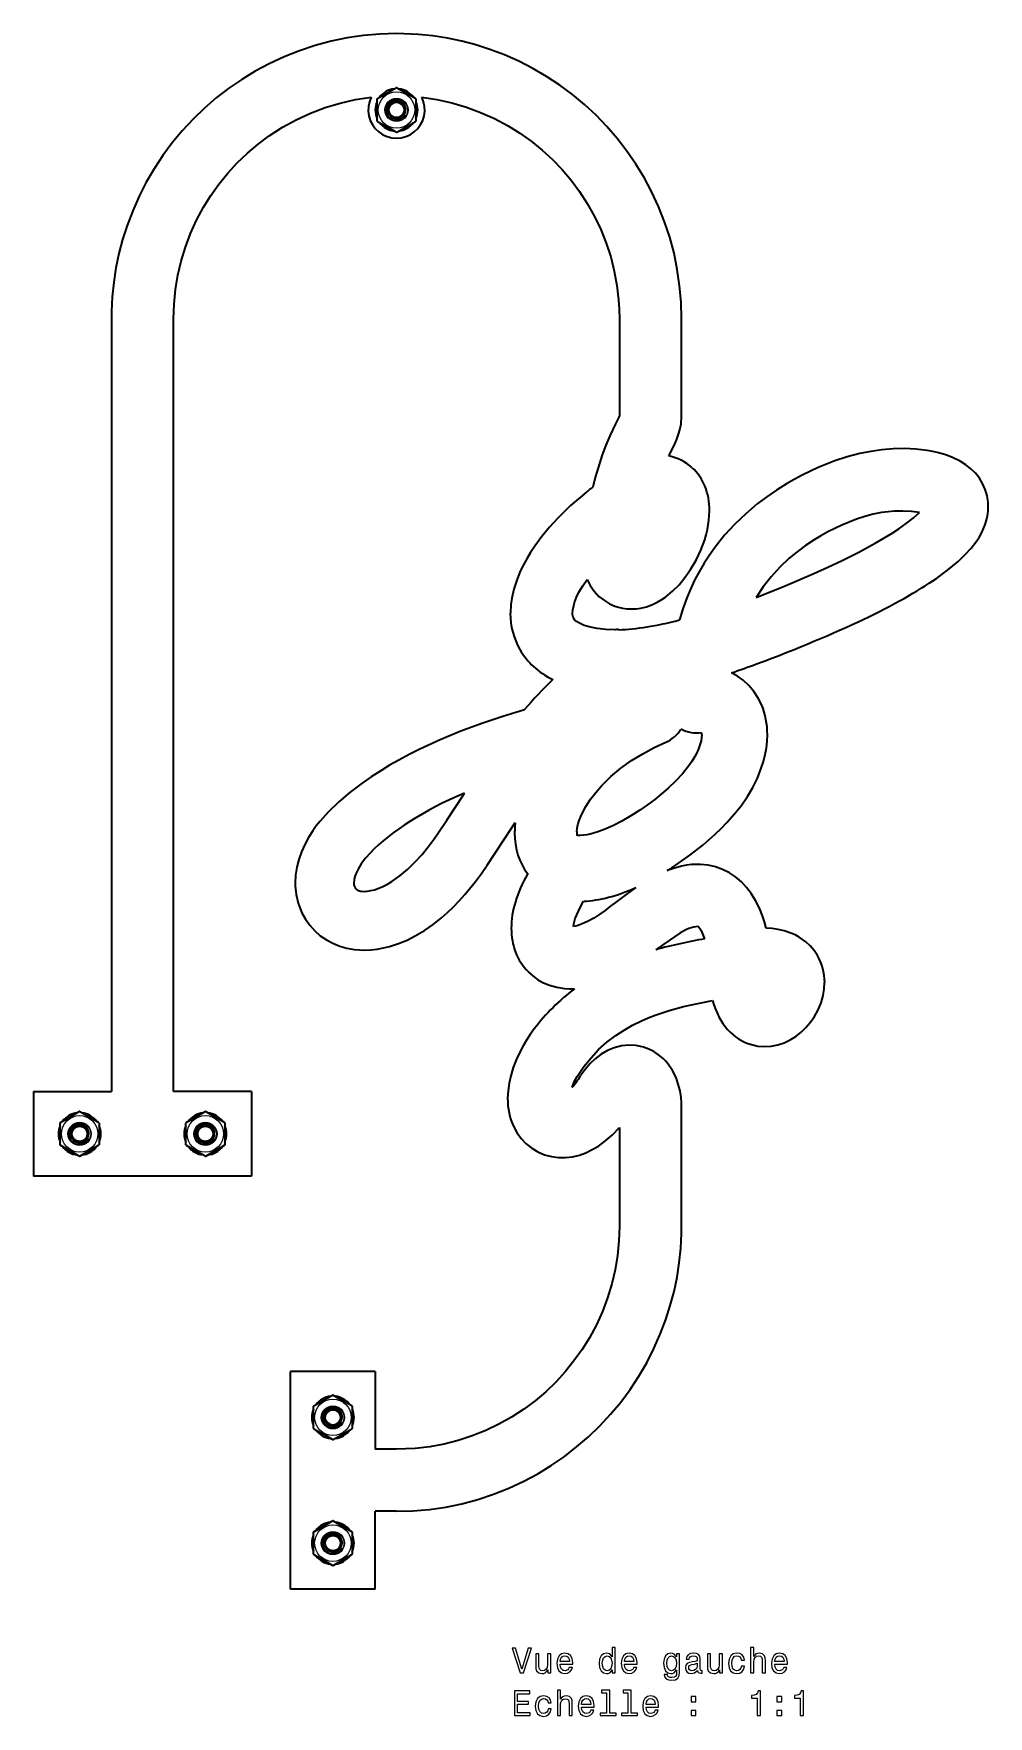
# Model space of a CAD drawing. Extents: x 155 to 1176, y 87 to 946.
# Drawn here: x 675.7 to 810.7, y 291.3 to 529.3 of the extents above; entities that cross this region are included whole.
import ezdxf

# ---------------------------------------------------------------- set-up
doc = ezdxf.new("R2010")
doc.units = 0

msp = doc.modelspace()

# ---------------------------------------------------------------- linework, layer by layer
at = {"color": 7, "lineweight": 35, "ltscale": 0.076499}
for p, q in [((724.3, 520.14), (726.95, 521.67)), ((727.05, 515.38), (729.7, 516.91)), ((682.22, 370.56), (684.87, 372.09)), ((715.3, 335.22), (717.95, 336.75)), ((715.25, 332.07), (715.25, 335.13)), ((720.75, 335.13), (720.75, 332.07)), ((715.3, 317.43), (717.95, 318.96)), ((715.25, 314.28), (715.25, 317.34)), ((720.75, 317.34), (720.75, 314.28))]:
    msp.add_line(p, q, dxfattribs=at)
at = {"color": 7, "lineweight": 35, "ltscale": 0.039872}
for p, q in [((727.05, 521.67), (728.43, 520.88)), ((726.95, 515.38), (725.57, 516.18)), ((682.12, 370.56), (680.74, 371.35)), ((718.05, 318.96), (719.43, 318.16))]:
    msp.add_line(p, q, dxfattribs=at)
at = {"color": 7, "lineweight": 35, "ltscale": 0.076498}
for p, q in [((724.25, 517), (724.25, 520.06)), ((729.75, 520.06), (729.75, 517)), ((697.27, 375.32), (699.92, 376.85)), ((679.42, 372.17), (679.42, 375.23)), ((684.92, 375.23), (684.92, 372.17)), ((697.22, 372.17), (697.22, 375.23)), ((702.72, 375.23), (702.72, 372.17)), ((700.02, 370.56), (702.67, 372.09))]:
    msp.add_line(p, q, dxfattribs=at)
at = {"color": 7, "lineweight": 35, "ltscale": 0.000250244}
for p, q in [((727, 519.75), (726.99, 519.75)), ((727, 519.75), (726.99, 519.75)), ((727, 519.75), (726.99, 519.75)), ((726.99, 517.31), (727, 517.31)), ((682.17, 372.48), (682.18, 372.48)), ((699.96, 372.48), (699.97, 372.48)), ((718, 334.82), (717.99, 334.82)), ((718, 334.82), (717.99, 334.82)), ((718, 334.82), (717.99, 334.82)), ((717.99, 332.38), (718, 332.38)), ((718, 317.03), (717.99, 317.03)), ((718, 317.03), (717.99, 317.03)), ((718, 317.03), (717.99, 317.03)), ((717.99, 314.59), (718, 314.59))]:
    msp.add_line(p, q, dxfattribs=at)
at = {"color": 7, "lineweight": 13, "ltscale": 0.000735874}
msp.add_line((727, 519.92), (727, 519.95), dxfattribs=at)
at = {"color": 7, "lineweight": 13, "ltscale": 0.00026093}
for p, q in [((727, 519.8), (727.01, 519.8)), ((718, 334.87), (718.01, 334.87)), ((718, 317.08), (718.01, 317.08))]:
    msp.add_line(p, q, dxfattribs=at)
at = {"color": 7, "lineweight": 35, "ltscale": 0.036627}
for p, q in [((729.7, 520.14), (728.43, 520.88)), ((724.3, 516.91), (725.57, 516.18)), ((684.87, 375.32), (683.61, 376.05)), ((679.47, 372.09), (680.74, 371.35)), ((697.27, 372.09), (698.54, 371.35)), ((720.7, 335.22), (719.43, 335.95)), ((715.3, 331.99), (716.57, 331.25)), ((720.7, 317.43), (719.43, 318.16)), ((715.3, 314.19), (716.57, 313.46))]:
    msp.add_line(p, q, dxfattribs=at)
at = {"color": 7, "lineweight": 13, "ltscale": 0.000534609}
for p, q in [((726.69, 517.32), (726.68, 517.3)), ((681.86, 372.49), (681.85, 372.47)), ((699.65, 372.49), (699.64, 372.47))]:
    msp.add_line(p, q, dxfattribs=at)
at = {"color": 7, "lineweight": 13, "ltscale": 0.000736707}
for p, q in [((726.7, 517.34), (726.69, 517.32)), ((681.87, 372.52), (681.86, 372.49)), ((699.67, 372.52), (699.65, 372.49)), ((717.7, 332.42), (717.69, 332.39)), ((717.7, 314.63), (717.69, 314.6))]:
    msp.add_line(p, q, dxfattribs=at)
at = {"color": 7, "lineweight": 35, "ltscale": 9.51566e-05}
for p, q in [((726.69, 517.34), (726.7, 517.34)), ((681.87, 372.52), (681.87, 372.52))]:
    msp.add_line(p, q, dxfattribs=at)
at = {"color": 7, "lineweight": 13, "ltscale": 0.00030791}
for p, q in [((726.99, 517.31), (726.99, 517.29)), ((699.96, 372.48), (699.96, 372.47)), ((717.99, 332.38), (717.99, 332.37)), ((717.99, 314.59), (717.99, 314.58))]:
    msp.add_line(p, q, dxfattribs=at)
at = {"color": 7, "lineweight": 35, "ltscale": 0.001909}
for p, q in [((728.28, 517.74), (728.32, 517.81)), ((683.45, 372.92), (683.49, 372.99)), ((701.25, 372.92), (701.28, 372.99))]:
    msp.add_line(p, q, dxfattribs=at)
at = {"color": 7, "lineweight": 35}
for p, q in [((686.67, 489), (686.67, 379.7)), ((695.47, 379.7), (695.47, 489)), ((706.47, 367.7), (675.67, 367.7)), ((712, 309.31), (712, 340.1))]:
    msp.add_line(p, q, dxfattribs=at)
at = {"color": 7, "lineweight": 35, "ltscale": 0.341771}
msp.add_line((758.53, 489), (758.53, 475.32), dxfattribs=at)
at = {"color": 7, "lineweight": 35, "ltscale": 0.346059}
msp.add_line((767.32, 475.15), (767.32, 489), dxfattribs=at)
at = {"color": 7, "lineweight": 35, "ltscale": 0.019453}
msp.add_line((765.54, 469.59), (765.88, 470.29), dxfattribs=at)
at = {"color": 7, "lineweight": 35, "ltscale": 0.011049}
msp.add_line((736.37, 421.52), (736.61, 421.89), dxfattribs=at)
at = {"color": 7, "lineweight": 35, "ltscale": 0.019283}
msp.add_line((743.37, 417.07), (743.79, 417.72), dxfattribs=at)
at = {"color": 7, "lineweight": 35, "ltscale": 0.275003}
for p, q in [((675.67, 379.7), (686.67, 379.7)), ((706.47, 379.7), (695.47, 379.7)), ((724, 340.1), (724, 329.1)), ((724, 309.31), (724, 320.31))]:
    msp.add_line(p, q, dxfattribs=at)
at = {"color": 7, "lineweight": 35, "ltscale": 0.3}
for p, q in [((675.67, 379.7), (675.67, 367.7)), ((706.47, 379.7), (706.47, 367.7)), ((724, 340.1), (712, 340.1)), ((724, 309.31), (712, 309.31))]:
    msp.add_line(p, q, dxfattribs=at)
at = {"color": 7, "lineweight": 35, "ltscale": 0.0765}
for p, q in [((679.47, 375.32), (682.12, 376.85)), ((718.05, 330.46), (720.7, 331.99)), ((718.05, 312.66), (720.7, 314.19))]:
    msp.add_line(p, q, dxfattribs=at)
at = {"color": 7, "lineweight": 35, "ltscale": 0.039873}
for p, q in [((682.22, 376.85), (683.61, 376.05)), ((700.02, 376.85), (701.4, 376.05)), ((718.05, 336.75), (719.43, 335.95)), ((717.95, 330.46), (716.57, 331.25)), ((717.95, 312.66), (716.57, 313.46))]:
    msp.add_line(p, q, dxfattribs=at)
at = {"color": 7, "lineweight": 35, "ltscale": 0.036626}
msp.add_line((702.67, 375.32), (701.4, 376.05), dxfattribs=at)
at = {"color": 7, "lineweight": 35, "ltscale": 0.418545}
msp.add_line((767.32, 360.63), (767.32, 377.38), dxfattribs=at)
at = {"color": 7, "lineweight": 13, "ltscale": 0.000260926}
msp.add_line((682.17, 374.98), (682.18, 374.98), dxfattribs=at)
at = {"color": 7, "lineweight": 35, "ltscale": 0.000250245}
for p, q in [((682.18, 374.93), (682.17, 374.93)), ((682.18, 374.93), (682.17, 374.93)), ((682.18, 374.93), (682.17, 374.93)), ((699.97, 374.93), (699.96, 374.93)), ((699.97, 374.93), (699.96, 374.93)), ((699.97, 374.93), (699.96, 374.93))]:
    msp.add_line(p, q, dxfattribs=at)
at = {"color": 7, "lineweight": 13, "ltscale": 0.000736053}
for p, q in [((682.18, 375.1), (682.18, 375.13)), ((699.97, 375.1), (699.97, 375.13))]:
    msp.add_line(p, q, dxfattribs=at)
at = {"color": 7, "lineweight": 13, "ltscale": 0.000259401}
msp.add_line((699.97, 374.98), (699.98, 374.98), dxfattribs=at)
at = {"color": 7, "lineweight": 35, "ltscale": 0.349131}
msp.add_line((758.53, 374.6), (758.53, 360.63), dxfattribs=at)
at = {"color": 7, "lineweight": 13, "ltscale": 0.000307551}
msp.add_line((682.17, 372.48), (682.17, 372.47), dxfattribs=at)
at = {"color": 7, "lineweight": 35, "ltscale": 0.039871}
msp.add_line((699.92, 370.56), (698.54, 371.35), dxfattribs=at)
at = {"color": 7, "lineweight": 35, "ltscale": 9.66256e-05}
msp.add_line((699.66, 372.52), (699.67, 372.52), dxfattribs=at)
at = {"color": 7, "lineweight": 13, "ltscale": 0.000735116}
for p, q in [((718, 334.99), (718, 335.02)), ((718, 317.2), (718, 317.23))]:
    msp.add_line(p, q, dxfattribs=at)
at = {"color": 7, "lineweight": 13, "ltscale": 0.00053528}
for p, q in [((717.69, 332.39), (717.68, 332.37)), ((717.69, 314.6), (717.68, 314.58))]:
    msp.add_line(p, q, dxfattribs=at)
at = {"color": 7, "lineweight": 35, "ltscale": 9.49515e-05}
for p, q in [((717.69, 332.42), (717.7, 332.42)), ((717.69, 314.63), (717.7, 314.63))]:
    msp.add_line(p, q, dxfattribs=at)
at = {"color": 7, "lineweight": 35, "ltscale": 0.001908}
for p, q in [((719.28, 332.82), (719.32, 332.88)), ((719.28, 315.03), (719.32, 315.09))]:
    msp.add_line(p, q, dxfattribs=at)
at = {"color": 7, "lineweight": 35, "ltscale": 0.075}
for p, q in [((727, 329.1), (724, 329.1)), ((727, 320.31), (724, 320.31))]:
    msp.add_line(p, q, dxfattribs=at)
at = {"color": 7, "lineweight": 35}
for points in [[(727, 529.32), (724.66, 529.25), (722.34, 529.05), (720.03, 528.72), (717.74, 528.25), (715.49, 527.65), (713.27, 526.91), (711.1, 526.05), (708.98, 525.07), (707.02, 524.01), (705.11, 522.85), (703.28, 521.59), (701.51, 520.22), (699.83, 518.76), (698.22, 517.22), (696.7, 515.58), (695.28, 513.87), (693.95, 512.08), (692.72, 510.22), (691.6, 508.3), (690.59, 506.31), (689.68, 504.28), (688.89, 502.19), (688.26, 500.22), (687.74, 498.22), (687.32, 496.2), (687, 494.15), (686.79, 492.09), (686.69, 490.01), (686.67, 489)], [(767.32, 489), (767.25, 491.33), (767.05, 493.66), (766.72, 495.97), (766.25, 498.25), (765.65, 500.51), (764.91, 502.72), (764.05, 504.89), (763.07, 507.01), (762.01, 508.98), (760.85, 510.88), (759.59, 512.72), (758.22, 514.48), (756.77, 516.17), (755.22, 517.77), (753.58, 519.29), (751.87, 520.71), (750.08, 522.04), (748.22, 523.27), (746.3, 524.39), (744.32, 525.41), (742.28, 526.31), (740.2, 527.1), (738.23, 527.73), (736.22, 528.25), (734.2, 528.67), (732.15, 528.99), (730.09, 529.2), (728.02, 529.31), (727, 529.32)], [(695.47, 489), (695.53, 491.06), (695.73, 493.12), (696.07, 495.15), (696.54, 497.16), (697.14, 499.14), (697.87, 501.07), (698.73, 502.95), (699.7, 504.77), (700.75, 506.45), (701.89, 508.05), (703.14, 509.59), (704.47, 511.04), (705.9, 512.41), (707.41, 513.69), (708.99, 514.87), (710.86, 516.08), (712.81, 517.15), (714.83, 518.09), (716.91, 518.87), (719.05, 519.51), (721.22, 520), (723.43, 520.33)], [(727, 519.92), (726.56, 519.87), (726.15, 519.67), (725.82, 519.36), (725.61, 518.96), (725.53, 518.5), (725.59, 518.03), (725.72, 517.74)], [(727, 517.29), (727.42, 517.35), (727.8, 517.54), (728.1, 517.86), (728.27, 518.26), (728.31, 518.71), (728.18, 519.14), (727.92, 519.52), (727.71, 519.7)], [(730.57, 520.33), (732.7, 520.01), (734.81, 519.55), (736.88, 518.94), (738.9, 518.19), (740.87, 517.31), (742.77, 516.29), (744.45, 515.25), (746.06, 514.1), (747.59, 512.86), (749.04, 511.52), (750.41, 510.09), (751.69, 508.59), (752.87, 507), (753.99, 505.28), (755, 503.48), (755.89, 501.61), (756.66, 499.7), (757.3, 497.74), (757.8, 495.74), (758.18, 493.71), (758.42, 491.66), (758.5, 490.33), (758.53, 489)], [(757.98, 474.15), (757.18, 472.45), (756.61, 471.11), (756.09, 469.74), (755.5, 467.92), (755.11, 466.56), (754.77, 465.19)], [(758.53, 475.32), (758.43, 475.09), (757.98, 474.15)], [(765.88, 470.29), (766.4, 471.38), (766.64, 471.94), (766.95, 472.8), (767.13, 473.46), (767.25, 474.13), (767.32, 475.15)], [(788.99, 468.89), (786.65, 467.94), (784.38, 466.86), (783.26, 466.27), (782.17, 465.65), (780.74, 464.76), (779.36, 463.81), (778.02, 462.8), (776.39, 461.42), (774.85, 459.94), (773.41, 458.36), (772.07, 456.7), (771.27, 455.57), (770.51, 454.41), (769.81, 453.22), (769.17, 452), (768.58, 450.76), (768.05, 449.51), (767.49, 447.97), (767.01, 446.4)], [(810.26, 464.85), (809.9, 465.67), (809.44, 466.43), (808.89, 467.13), (808.23, 467.78), (807.51, 468.35), (806.73, 468.85), (805.74, 469.34), (804.72, 469.73), (803.67, 470.04), (802.88, 470.22), (802.08, 470.37), (800.47, 470.55), (798.85, 470.62), (797.23, 470.58), (795.66, 470.45), (794.1, 470.23), (792.55, 469.93), (790.75, 469.47), (788.99, 468.89)], [(753.57, 464.24), (751.63, 462.56), (750.7, 461.68), (749.8, 460.77), (748.65, 459.51), (747.57, 458.19), (746.55, 456.82), (745.97, 455.95), (745.43, 455.05), (744.95, 454.17), (744.51, 453.27), (744, 452.03), (743.59, 450.75), (743.29, 449.45), (743.16, 448.56), (743.1, 447.35)], [(768.6, 453.51), (769.39, 454.85), (770.05, 456.24), (770.59, 457.7), (770.8, 458.44), (770.98, 459.2), (771.19, 460.5), (771.26, 461.82)], [(800.99, 461.6), (799.83, 461.75), (798.64, 461.8), (797.43, 461.77), (796.52, 461.69), (795.61, 461.57), (794.41, 461.34), (793.22, 461.04), (792.07, 460.65)], [(803.38, 452.27), (804.95, 453.42), (805.71, 454.04), (806.45, 454.68), (807.39, 455.58), (808.27, 456.54), (809.06, 457.57), (809.44, 458.16), (809.78, 458.77), (810.04, 459.31), (810.26, 459.87), (810.46, 460.49), (810.6, 461.13), (810.68, 461.76), (810.71, 462.4)], [(777.87, 449.56), (781.97, 451.21), (786.02, 452.94), (788.02, 453.85), (790.02, 454.8), (792.39, 455.99), (794.71, 457.24), (796.96, 458.58), (798.04, 459.29), (799.09, 460.02), (800.07, 460.79), (800.99, 461.6)], [(792.07, 460.65), (790.01, 459.81), (788.01, 458.84), (787.03, 458.3), (786.08, 457.73), (784.85, 456.92), (783.67, 456.04), (782.54, 455.11), (781.21, 453.85), (779.99, 452.51), (778.87, 451.08), (777.87, 449.56)], [(757.89, 448.34), (758.41, 448.18), (758.95, 448.05), (759.59, 447.97), (760.24, 447.94), (760.9, 447.97), (761.54, 448.06), (762.38, 448.26), (763.19, 448.56), (763.97, 448.93), (764.53, 449.27), (765.06, 449.63), (766.06, 450.46), (766.97, 451.38), (767.79, 452.38), (768.6, 453.51)], [(751.91, 447.36), (751.94, 447.83), (752.11, 448.6), (752.19, 448.85), (752.47, 449.59), (752.81, 450.3), (753.35, 451.22), (753.95, 452.12)], [(753.95, 452.12), (754.41, 451.25), (754.98, 450.45), (755.64, 449.73), (756.4, 449.12), (757.12, 448.68), (757.89, 448.34)], [(752.06, 446.6), (751.99, 446.77), (751.91, 447.18), (751.91, 447.36)], [(757.87, 445.01), (756.61, 445.04), (755.37, 445.17), (754.45, 445.35), (753.56, 445.62), (752.99, 445.87), (752.46, 446.19), (752.24, 446.38), (752.06, 446.6)], [(778.66, 434.33), (778.16, 435.34), (777.56, 436.28), (776.83, 437.14), (776.01, 437.89), (775.23, 438.45), (774.4, 438.92)], [(745.08, 433.67), (742.05, 432.75), (739.06, 431.74), (736.11, 430.64), (733.19, 429.43), (730.32, 428.11), (728.81, 427.36), (727.33, 426.56), (726.03, 425.83), (724.76, 425.06), (723.43, 424.21), (722.13, 423.3), (720.45, 422.03), (718.84, 420.67), (717.31, 419.2)], [(752.5, 416.47), (752.56, 416.95), (752.65, 417.42), (752.84, 418.02), (753.06, 418.61), (753.39, 419.32), (753.77, 420), (754.44, 421.03), (755.18, 422), (755.99, 422.92), (756.64, 423.59), (757.32, 424.23), (758.75, 425.42), (760.25, 426.49), (761.82, 427.46), (763.44, 428.33), (765.11, 429.11)], [(770.17, 430.15), (770.15, 429.7), (770.07, 429.27), (769.92, 428.72), (769.73, 428.18), (769.47, 427.61), (769.18, 427.06), (768.77, 426.39), (768.31, 425.73), (767.43, 424.62), (766.46, 423.58), (765.43, 422.59), (764.49, 421.78), (763.52, 421), (762.48, 420.23), (761.41, 419.5)], [(766.56, 411.76), (768.48, 413.1), (770.33, 414.54), (772.09, 416.08), (772.93, 416.89), (773.74, 417.73), (774.78, 418.9), (775.74, 420.12), (776.63, 421.41), (777.39, 422.69), (778.05, 424.02), (778.6, 425.41), (778.91, 426.37), (779.15, 427.35), (779.32, 428.28), (779.42, 429.22), (779.46, 430.15)], [(732.95, 416.33), (734.1, 418.05), (736.37, 421.52)], [(717.31, 419.2), (716.18, 417.94), (715.65, 417.27), (715.16, 416.58), (714.55, 415.62), (714.02, 414.62), (713.56, 413.58), (713.18, 412.51), (712.9, 411.41), (712.73, 410.29), (712.67, 409.17)], [(761.41, 419.5), (760.16, 418.7), (758.88, 417.95), (757.59, 417.28), (756.26, 416.7), (755.34, 416.37), (754.4, 416.1), (753.92, 416), (753.45, 415.93), (752.98, 415.9), (752.67, 415.92), (752.52, 415.94)], [(739.82, 411.69), (741.02, 413.48), (743.37, 417.07)], [(722.07, 408.01), (722.46, 407.99), (722.84, 408.01), (723.36, 408.1), (723.87, 408.22), (724.48, 408.44), (725.08, 408.7), (725.72, 409.02), (726.33, 409.39), (727.49, 410.21), (728.58, 411.13), (729.6, 412.12), (730.56, 413.18), (731.46, 414.28), (732.32, 415.42), (732.95, 416.33)], [(723.25, 413.42), (722.59, 412.68), (721.98, 411.88), (721.6, 411.25), (721.28, 410.58), (721.12, 410.12), (721, 409.63), (720.97, 409.18)], [(773.13, 411.1), (772.12, 411.47), (771.07, 411.7), (770, 411.81), (769.36, 411.82), (768.71, 411.78), (768.02, 411.69), (767.33, 411.57), (766.04, 411.21), (765.29, 410.94)], [(721, 399.79), (721.77, 399.72), (722.53, 399.7), (723.39, 399.74), (724.25, 399.84), (725.14, 400), (726.02, 400.21), (727.27, 400.62), (728.49, 401.12), (729.66, 401.71), (730.95, 402.48), (732.17, 403.33), (733.35, 404.26), (734.21, 405.02), (735.04, 405.81), (735.87, 406.67), (736.67, 407.56), (738.16, 409.38), (739.01, 410.52), (739.82, 411.69)], [(779.29, 402.81), (779.05, 403.67), (778.76, 404.52), (778.32, 405.63), (777.79, 406.7), (777.17, 407.72), (776.52, 408.57), (775.79, 409.35), (774.97, 410.04), (774.08, 410.63), (773.13, 411.1)], [(721.04, 408.67), (721.18, 408.41), (721.32, 408.28), (721.49, 408.18), (721.91, 408.04), (722.07, 408.01)], [(760.84, 408.54), (759.67, 407.72), (757.58, 406.12)], [(713.21, 405.94), (713.61, 404.97), (714.11, 404.05), (714.72, 403.2), (715.43, 402.42), (716.22, 401.73), (717.08, 401.14), (718.01, 400.65), (718.98, 400.26), (719.99, 399.97), (721, 399.79)], [(752.05, 403.03), (752.1, 403.4), (752.29, 404.14), (752.49, 404.68), (752.72, 405.22), (753.07, 405.93), (753.47, 406.62)], [(756.64, 405.38), (755.78, 404.76), (754.89, 404.2), (754.21, 403.82), (753.51, 403.49), (753.03, 403.3), (752.54, 403.14), (752.05, 403.03)], [(769.67, 403.03), (768.99, 402.95), (768.34, 402.75), (767.91, 402.57), (767.09, 402.11), (766.31, 401.59), (764.8, 400.51), (763.7, 399.73)], [(786.55, 398.91), (786.07, 399.62), (785.52, 400.28), (784.89, 400.86), (784.44, 401.2), (783.97, 401.51), (783.46, 401.79), (782.92, 402.04), (781.83, 402.41), (780.99, 402.61), (780.14, 402.74), (779.29, 402.81)], [(745.6, 396.64), (746.27, 396.03), (747, 395.51), (747.79, 395.07), (748.62, 394.72), (749.66, 394.43), (750.74, 394.27), (751.46, 394.23), (752.18, 394.23)], [(785.51, 389.43), (786.13, 390.31), (786.65, 391.26), (787.06, 392.25), (787.36, 393.29), (787.51, 394.2), (787.56, 395.11)], [(753.51, 383.25), (754.51, 384.47), (755.59, 385.61), (756.76, 386.66), (758.01, 387.61), (759.18, 388.38), (760.39, 389.07), (761.65, 389.69), (762.61, 390.11), (763.59, 390.49), (765.58, 391.16), (767.6, 391.71), (769.63, 392.16), (771.68, 392.55)], [(746.49, 388.54), (745.92, 387.74), (745.38, 386.93), (744.92, 386.16), (744.5, 385.37), (743.97, 384.25), (743.51, 383.09), (743.15, 381.89), (742.92, 380.85), (742.77, 379.8), (742.72, 378.74)], [(777.19, 386.33), (778.12, 386.12), (779.06, 386.05), (780.01, 386.1), (780.93, 386.28), (781.83, 386.58), (782.69, 386.98), (783.49, 387.49), (784.23, 388.07), (784.91, 388.73), (785.51, 389.43)], [(761.92, 385.97), (760.89, 386.18), (759.85, 386.24), (758.81, 386.13), (757.8, 385.88), (756.84, 385.48), (755.93, 384.96), (755.1, 384.33), (754.34, 383.61), (753.67, 382.82), (753.09, 381.99)], [(767.32, 377.38), (767.3, 378.11), (767.24, 378.84), (767.1, 379.8), (766.86, 380.74), (766.54, 381.66), (766.05, 382.64), (765.44, 383.55), (765.09, 383.97), (764.7, 384.36), (764.08, 384.89), (763.41, 385.34), (762.68, 385.7), (761.92, 385.97)], [(751.83, 380.28), (752.15, 381.06), (752.55, 381.81), (753.01, 382.54), (753.51, 383.25)], [(682.18, 375.1), (681.74, 375.04), (681.33, 374.85), (681, 374.54), (680.78, 374.13), (680.7, 373.67), (680.77, 373.21), (680.9, 372.92)], [(682.17, 372.47), (682.59, 372.52), (682.97, 372.72), (683.27, 373.04), (683.45, 373.44), (683.48, 373.88), (683.36, 374.32), (683.1, 374.7), (682.88, 374.87)], [(699.97, 375.1), (699.53, 375.04), (699.12, 374.85), (698.79, 374.54), (698.57, 374.13), (698.49, 373.67), (698.56, 373.21), (698.69, 372.92)], [(699.97, 372.47), (700.38, 372.52), (700.77, 372.72), (701.06, 373.04), (701.24, 373.44), (701.27, 373.88), (701.15, 374.32), (700.89, 374.7), (700.67, 374.87)], [(743.55, 374.77), (744.04, 373.87), (744.63, 373.04), (745.33, 372.3), (746.12, 371.66), (746.99, 371.14), (747.92, 370.74), (748.9, 370.48), (749.9, 370.35)], [(749.9, 370.35), (750.9, 370.35), (751.89, 370.47), (752.86, 370.7), (753.79, 371.04), (754.69, 371.47), (755.55, 371.98), (756.36, 372.56), (756.94, 373.03), (757.5, 373.53), (758.53, 374.6)], [(727, 320.31), (729.33, 320.38), (731.66, 320.58), (733.97, 320.91), (736.25, 321.38), (738.51, 321.98), (740.73, 322.72), (742.9, 323.58), (745.01, 324.56), (746.98, 325.62), (748.88, 326.78), (750.72, 328.04), (752.48, 329.41), (754.17, 330.87), (755.77, 332.41), (757.29, 334.05), (758.72, 335.76), (760.04, 337.55), (761.27, 339.41), (762.39, 341.33), (763.41, 343.32), (764.31, 345.35), (765.1, 347.44), (765.73, 349.41), (766.26, 351.41), (766.68, 353.43), (766.99, 355.48), (767.2, 357.54), (767.31, 359.62), (767.32, 360.63)], [(758.53, 360.63), (758.46, 358.57), (758.26, 356.51), (757.93, 354.48), (757.46, 352.47), (756.86, 350.49), (756.13, 348.56), (755.27, 346.68), (754.29, 344.86), (753.25, 343.18), (752.1, 341.58), (750.86, 340.04), (749.52, 338.59), (748.1, 337.22), (746.59, 335.94), (745.01, 334.76), (743.28, 333.64), (741.48, 332.63), (739.62, 331.74), (737.7, 330.97), (735.74, 330.33), (733.74, 329.83), (731.71, 329.45), (729.66, 329.21), (728.33, 329.13), (727, 329.1)], [(718, 334.99), (717.56, 334.94), (717.15, 334.75), (716.82, 334.44), (716.61, 334.03), (716.53, 333.57), (716.59, 333.11), (716.72, 332.82)], [(718, 332.37), (718.42, 332.42), (718.8, 332.62), (719.1, 332.93), (719.27, 333.34), (719.31, 333.78), (719.18, 334.22), (718.92, 334.59), (718.71, 334.77)], [(718, 317.2), (717.56, 317.15), (717.15, 316.96), (716.82, 316.64), (716.61, 316.24), (716.53, 315.78), (716.59, 315.31), (716.72, 315.02)], [(718, 314.58), (718.42, 314.63), (718.8, 314.83), (719.1, 315.14), (719.27, 315.55), (719.31, 315.99), (719.18, 316.43), (718.92, 316.8), (718.71, 316.98)]]:
    msp.add_lwpolyline(points, dxfattribs=at)
at = {"color": 7, "lineweight": 13}
for points in [[(727, 519.95), (726.66, 519.92), (726.35, 519.82), (726.07, 519.65), (725.76, 519.32), (725.56, 518.91), (725.5, 518.56)], [(726.32, 519.51), (726.19, 519.41), (725.98, 519.16), (725.92, 519.09), (725.92, 519.09), (725.93, 519.12)], [(726.32, 519.5), (726.2, 519.4), (725.99, 519.17), (725.95, 519.12), (725.92, 519.09), (725.92, 519.11)], [(726.99, 517.26), (727.32, 517.29), (727.64, 517.41), (727.92, 517.6), (728.13, 517.86), (728.28, 518.18), (728.34, 518.52), (728.31, 518.88), (728.18, 519.21), (727.99, 519.49), (727.72, 519.72)], [(728.32, 517.81), (728.04, 517.52), (727.71, 517.32), (727.43, 517.24), (727, 517.23)], [(728.23, 517.67), (727.96, 517.43), (727.65, 517.28), (727.32, 517.2), (727, 517.21)], [(682.18, 375.13), (681.84, 375.1), (681.53, 375), (681.25, 374.83), (680.93, 374.5), (680.74, 374.08), (680.67, 373.74)], [(681.5, 374.68), (681.37, 374.58), (681.16, 374.34), (681.13, 374.3), (681.1, 374.27), (681.1, 374.28)], [(681.49, 374.68), (681.37, 374.58), (681.16, 374.34), (681.11, 374.28), (681.1, 374.27), (681.1, 374.29)], [(682.17, 372.44), (682.5, 372.47), (682.81, 372.58), (683.09, 372.78), (683.31, 373.04), (683.46, 373.36), (683.52, 373.7), (683.48, 374.05), (683.36, 374.39), (683.16, 374.67), (682.9, 374.89)], [(699.97, 375.13), (699.63, 375.1), (699.32, 375), (699.04, 374.83), (698.73, 374.5), (698.53, 374.08), (698.47, 373.74)], [(699.29, 374.68), (699.16, 374.58), (698.95, 374.34), (698.92, 374.3), (698.89, 374.27), (698.89, 374.28)], [(699.28, 374.68), (699.16, 374.58), (698.95, 374.34), (698.9, 374.28), (698.89, 374.27), (698.89, 374.29)], [(699.96, 372.44), (700.29, 372.47), (700.61, 372.58), (700.88, 372.78), (701.1, 373.04), (701.25, 373.36), (701.31, 373.7), (701.28, 374.05), (701.15, 374.39), (700.96, 374.67), (700.69, 374.89)], [(683.4, 372.84), (683.13, 372.61), (682.82, 372.45), (682.5, 372.38), (682.17, 372.38)], [(683.49, 372.99), (683.22, 372.7), (682.89, 372.5), (682.6, 372.41), (682.18, 372.4)], [(701.28, 372.99), (701.01, 372.7), (700.68, 372.5), (700.4, 372.41), (699.97, 372.4)], [(701.19, 372.84), (700.93, 372.61), (700.61, 372.45), (700.29, 372.38), (699.97, 372.38)], [(718, 335.02), (717.66, 335), (717.35, 334.9), (717.07, 334.73), (716.76, 334.4), (716.56, 333.98), (716.5, 333.63)], [(717.32, 334.58), (717.2, 334.48), (716.99, 334.24), (716.95, 334.19), (716.92, 334.17), (716.92, 334.18)], [(717.32, 334.58), (717.19, 334.48), (716.98, 334.24), (716.94, 334.18), (716.92, 334.17), (716.93, 334.19)], [(717.99, 332.34), (718.32, 332.37), (718.64, 332.48), (718.92, 332.68), (719.13, 332.94), (719.28, 333.25), (719.34, 333.6), (719.31, 333.95), (719.18, 334.28), (718.99, 334.57), (718.72, 334.79)], [(719.32, 332.88), (719.04, 332.6), (718.71, 332.4), (718.43, 332.31), (718, 332.3)], [(719.23, 332.74), (718.96, 332.51), (718.65, 332.35), (718.32, 332.28), (718, 332.28)], [(718, 317.23), (717.66, 317.2), (717.35, 317.1), (717.07, 316.93), (716.76, 316.6), (716.56, 316.19), (716.5, 315.84)], [(717.32, 316.79), (717.19, 316.69), (716.98, 316.45), (716.94, 316.39), (716.92, 316.37), (716.93, 316.4)], [(717.32, 316.78), (717.2, 316.69), (716.99, 316.45), (716.95, 316.4), (716.92, 316.37), (716.92, 316.39)], [(717.99, 314.55), (718.32, 314.58), (718.64, 314.69), (718.92, 314.89), (719.13, 315.15), (719.28, 315.46), (719.34, 315.81), (719.31, 316.16), (719.18, 316.49), (718.99, 316.78), (718.72, 317)], [(719.32, 315.09), (719.04, 314.81), (718.71, 314.61), (718.43, 314.52), (718, 314.51)], [(719.23, 314.95), (718.96, 314.72), (718.65, 314.56), (718.32, 314.48), (718, 314.49)]]:
    msp.add_lwpolyline(points, dxfattribs=at)
for points in [[(745.6, 300.96), (744.73, 297.98), (743.82, 300.96), (743.34, 300.96), (744.47, 297.45), (744.98, 297.45), (746.08, 300.96)], [(748.81, 300.16), (748.36, 300.16), (748.36, 298.6), (748.31, 298.24), (748.16, 297.97), (747.94, 297.81), (747.64, 297.76), (747.4, 297.8), (747.25, 297.92), (747.17, 298.13), (747.15, 298.42), (747.15, 300.16), (746.7, 300.16), (746.7, 298.38), (746.72, 298.02), (746.81, 297.73), (747.11, 297.45), (747.57, 297.36), (747.83, 297.39), (748.04, 297.48), (748.23, 297.64), (748.38, 297.87), (748.38, 297.45), (748.81, 297.45)], [(750.14, 298.68), (751.92, 298.68), (751.92, 298.89), (751.84, 299.47), (751.62, 299.9), (751.27, 300.16), (750.8, 300.26), (750.34, 300.16), (749.99, 299.87), (749.76, 299.42), (749.68, 298.81), (749.75, 298.19), (749.98, 297.74), (750.33, 297.45), (750.78, 297.36), (751.18, 297.42), (751.5, 297.6), (751.74, 297.87), (751.87, 298.23), (751.43, 298.23), (751.34, 298.03), (751.21, 297.88), (750.84, 297.76), (750.55, 297.81), (750.33, 297.99), (750.19, 298.28), (750.14, 298.66)], [(757.49, 297.87), (757.49, 297.45), (757.93, 297.45), (757.93, 301.07), (757.49, 301.07), (757.49, 299.75), (757.16, 300.13), (756.95, 300.22), (756.71, 300.26), (756.28, 300.16), (755.95, 299.87), (755.73, 299.42), (755.66, 298.81), (755.73, 298.2), (755.95, 297.74), (756.28, 297.45), (756.71, 297.36), (756.95, 297.39), (757.16, 297.48)], [(759.25, 298.68), (761.02, 298.68), (761.03, 298.89), (760.95, 299.47), (760.73, 299.9), (760.37, 300.16), (759.91, 300.26), (759.45, 300.16), (759.09, 299.87), (758.87, 299.42), (758.79, 298.81), (758.86, 298.19), (759.09, 297.74), (759.44, 297.45), (759.89, 297.36), (760.28, 297.42), (760.61, 297.6), (760.84, 297.87), (760.98, 298.23), (760.54, 298.23), (760.45, 298.03), (760.32, 297.88), (759.95, 297.76), (759.66, 297.81), (759.44, 297.99), (759.3, 298.28), (759.25, 298.66)], [(767.04, 297.57), (767.04, 300.16), (766.62, 300.16), (766.62, 299.72), (766.27, 300.12), (766.06, 300.22), (765.82, 300.26), (765.39, 300.16), (765.06, 299.87), (764.84, 299.42), (764.77, 298.81), (764.84, 298.2), (765.06, 297.74), (765.39, 297.45), (765.82, 297.36), (766.06, 297.39), (766.26, 297.48), (766.62, 297.87), (766.62, 297.48), (766.58, 297.18), (766.47, 296.96), (766.25, 296.84), (765.94, 296.79), (765.66, 296.82), (765.46, 296.9), (765.35, 297.03), (765.31, 297.21), (764.88, 297.21), (764.88, 297.19), (764.95, 296.86), (765.15, 296.62), (765.47, 296.47), (765.91, 296.41), (766.44, 296.49), (766.78, 296.7), (766.98, 297.07)], [(769.58, 297.81), (769.58, 297.79), (769.6, 297.62), (769.68, 297.5), (770, 297.4), (770.24, 297.44), (770.24, 297.79), (770.14, 297.77), (770, 297.84), (769.97, 298.04), (769.97, 299.44), (769.91, 299.8), (769.73, 300.05), (769.43, 300.2), (768.99, 300.26), (768.57, 300.2), (768.26, 300.03), (768.06, 299.76), (767.99, 299.41), (767.99, 299.38), (768.39, 299.38), (768.43, 299.59), (768.54, 299.74), (768.72, 299.83), (768.98, 299.86), (769.23, 299.84), (769.4, 299.76), (769.51, 299.63), (769.54, 299.45), (769.52, 299.24), (769.44, 299.13), (769.24, 299.08), (768.86, 299.04), (768.43, 298.95), (768.12, 298.79), (767.94, 298.54), (767.88, 298.16), (767.93, 297.83), (768.09, 297.58), (768.34, 297.43), (768.69, 297.37), (769.16, 297.48)], [(773.09, 300.16), (772.65, 300.16), (772.65, 298.6), (772.6, 298.24), (772.45, 297.97), (772.23, 297.81), (771.93, 297.76), (771.69, 297.8), (771.54, 297.92), (771.45, 298.13), (771.43, 298.42), (771.43, 300.16), (770.99, 300.16), (770.99, 298.38), (771.01, 298.02), (771.1, 297.73), (771.39, 297.45), (771.86, 297.36), (772.11, 297.39), (772.33, 297.48), (772.52, 297.64), (772.67, 297.87), (772.67, 297.45), (773.09, 297.45)], [(775.77, 299.26), (776.21, 299.26), (776.11, 299.67), (775.9, 299.99), (775.56, 300.18), (775.12, 300.26), (774.64, 300.16), (774.27, 299.87), (774.04, 299.42), (773.96, 298.8), (774.03, 298.19), (774.26, 297.74), (774.62, 297.45), (775.11, 297.36), (775.54, 297.43), (775.88, 297.65), (776.11, 297.98), (776.21, 298.42), (775.79, 298.42), (775.71, 298.14), (775.57, 297.93), (775.37, 297.8), (775.12, 297.76), (774.81, 297.82), (774.59, 298.02), (774.46, 298.35), (774.41, 298.82), (774.46, 299.27), (774.6, 299.6), (774.82, 299.8), (775.12, 299.87), (775.38, 299.82), (775.58, 299.71), (775.71, 299.52)], [(777.08, 297.45), (777.52, 297.45), (777.52, 299.02), (777.57, 299.38), (777.71, 299.64), (777.94, 299.8), (778.24, 299.86), (778.48, 299.81), (778.64, 299.67), (778.71, 299.45), (778.74, 299.14), (778.74, 297.45), (779.18, 297.45), (779.18, 299.23), (779.16, 299.59), (779.07, 299.89), (778.77, 300.16), (778.31, 300.26), (778.06, 300.22), (777.84, 300.13), (777.66, 299.98), (777.52, 299.77), (777.52, 301.07), (777.08, 301.07)], [(780.5, 298.68), (782.28, 298.68), (782.28, 298.89), (782.2, 299.47), (781.98, 299.9), (781.63, 300.16), (781.16, 300.26), (780.7, 300.16), (780.35, 299.87), (780.12, 299.42), (780.04, 298.81), (780.11, 298.19), (780.34, 297.74), (780.69, 297.45), (781.14, 297.36), (781.54, 297.42), (781.86, 297.6), (782.1, 297.87), (782.23, 298.23), (781.79, 298.23), (781.7, 298.03), (781.57, 297.88), (781.2, 297.76), (780.91, 297.81), (780.69, 297.99), (780.55, 298.28), (780.5, 298.66)], [(750.14, 299.05), (750.2, 299.4), (750.33, 299.66), (750.54, 299.81), (750.81, 299.87), (751.08, 299.81), (751.29, 299.66), (751.41, 299.4), (751.46, 299.05)], [(756.79, 299.86), (757.08, 299.79), (757.3, 299.59), (757.43, 299.26), (757.48, 298.81), (757.43, 298.35), (757.3, 298.02), (757.08, 297.82), (756.79, 297.76), (756.51, 297.82), (756.3, 298.02), (756.16, 298.36), (756.11, 298.81), (756.16, 299.26), (756.3, 299.59), (756.51, 299.79)], [(759.25, 299.05), (759.31, 299.4), (759.44, 299.66), (759.65, 299.81), (759.92, 299.87), (760.19, 299.81), (760.39, 299.66), (760.52, 299.4), (760.57, 299.05)], [(765.23, 298.81), (765.27, 299.26), (765.41, 299.59), (765.62, 299.79), (765.9, 299.86), (766.2, 299.79), (766.42, 299.59), (766.56, 299.26), (766.61, 298.81), (766.56, 298.35), (766.42, 298.02), (766.2, 297.82), (765.9, 297.76), (765.62, 297.82), (765.41, 298.02), (765.27, 298.36)], [(769.53, 298.4), (769.47, 298.14), (769.31, 297.94), (769.06, 297.81), (768.77, 297.76), (768.57, 297.79), (768.44, 297.87), (768.35, 298.01), (768.33, 298.21), (768.35, 298.38), (768.43, 298.51), (768.75, 298.65), (769.16, 298.71), (769.53, 298.83)], [(780.5, 299.05), (780.56, 299.4), (780.69, 299.66), (780.9, 299.81), (781.17, 299.87), (781.44, 299.81), (781.65, 299.66), (781.77, 299.4), (781.82, 299.05)], [(743.67, 291.41), (745.89, 291.41), (745.89, 291.83), (744.13, 291.83), (744.13, 293.02), (745.69, 293.02), (745.69, 293.43), (744.13, 293.43), (744.13, 294.48), (745.84, 294.48), (745.84, 294.91), (743.67, 294.91)], [(748.44, 293.22), (748.88, 293.22), (748.79, 293.62), (748.57, 293.94), (748.24, 294.14), (747.8, 294.21), (747.31, 294.11), (746.94, 293.83), (746.71, 293.37), (746.63, 292.75), (746.71, 292.14), (746.93, 291.69), (747.29, 291.41), (747.78, 291.31), (748.22, 291.39), (748.55, 291.6), (748.79, 291.93), (748.89, 292.38), (748.46, 292.38), (748.39, 292.09), (748.25, 291.88), (748.04, 291.75), (747.8, 291.71), (747.49, 291.78), (747.27, 291.98), (747.13, 292.3), (747.09, 292.77), (747.13, 293.22), (747.27, 293.55), (747.5, 293.75), (747.8, 293.82), (748.06, 293.78), (748.26, 293.66), (748.39, 293.47)], [(749.75, 291.41), (750.2, 291.41), (750.2, 292.97), (750.24, 293.33), (750.39, 293.59), (750.62, 293.75), (750.92, 293.81), (751.16, 293.76), (751.31, 293.63), (751.39, 293.4), (751.41, 293.1), (751.41, 291.41), (751.86, 291.41), (751.86, 293.19), (751.84, 293.55), (751.75, 293.84), (751.45, 294.12), (750.98, 294.21), (750.73, 294.18), (750.51, 294.08), (750.33, 293.93), (750.2, 293.72), (750.2, 295.03), (749.75, 295.03)], [(753.18, 292.63), (754.95, 292.63), (754.96, 292.84), (754.88, 293.42), (754.66, 293.85), (754.3, 294.12), (753.83, 294.21), (753.37, 294.11), (753.02, 293.83), (752.79, 293.37), (752.71, 292.76), (752.79, 292.14), (753.02, 291.69), (753.36, 291.41), (753.82, 291.31), (754.21, 291.38), (754.53, 291.55), (754.77, 291.82), (754.91, 292.18), (754.47, 292.18), (754.38, 291.98), (754.25, 291.83), (753.87, 291.71), (753.59, 291.77), (753.37, 291.94), (753.23, 292.23), (753.18, 292.62)], [(753.18, 293.01), (753.23, 293.35), (753.37, 293.61), (753.58, 293.77), (753.85, 293.82), (754.12, 293.77), (754.32, 293.61), (754.45, 293.35), (754.49, 293.01)], [(756.71, 294.65), (756.71, 291.78), (755.8, 291.78), (755.8, 291.41), (758.06, 291.41), (758.06, 291.78), (757.15, 291.78), (757.15, 295.03), (756.01, 295.03), (756.01, 294.65)], [(759.74, 294.65), (759.74, 291.78), (758.83, 291.78), (758.83, 291.41), (761.1, 291.41), (761.1, 291.78), (760.19, 291.78), (760.19, 295.03), (759.05, 295.03), (759.05, 294.65)], [(762.29, 292.63), (764.06, 292.63), (764.07, 292.84), (763.99, 293.42), (763.76, 293.85), (763.41, 294.12), (762.94, 294.21), (762.48, 294.11), (762.13, 293.83), (761.9, 293.37), (761.82, 292.76), (761.9, 292.14), (762.12, 291.69), (762.47, 291.41), (762.93, 291.31), (763.32, 291.38), (763.64, 291.55), (763.88, 291.82), (764.02, 292.18), (763.58, 292.18), (763.49, 291.98), (763.35, 291.83), (762.98, 291.71), (762.69, 291.77), (762.48, 291.94), (762.34, 292.23), (762.29, 292.62)], [(762.29, 293.01), (762.34, 293.35), (762.48, 293.61), (762.68, 293.77), (762.96, 293.82), (763.22, 293.77), (763.43, 293.61), (763.56, 293.35), (763.6, 293.01)], [(768.67, 293.36), (769.36, 293.36), (769.36, 294.12), (768.67, 294.12)], [(778.03, 291.41), (778.49, 291.41), (778.49, 294.93), (778.15, 294.93), (778.06, 294.62), (777.87, 294.42), (777.6, 294.3), (777.21, 294.26), (777.21, 293.9), (778.03, 293.9)], [(780.81, 293.36), (781.51, 293.36), (781.51, 294.12), (780.81, 294.12)], [(784.1, 291.41), (784.56, 291.41), (784.56, 294.93), (784.22, 294.93), (784.13, 294.62), (783.95, 294.42), (783.67, 294.3), (783.29, 294.26), (783.29, 293.9), (784.1, 293.9)], [(768.67, 291.41), (769.36, 291.41), (769.36, 292.16), (768.67, 292.16)], [(780.81, 291.41), (781.51, 291.41), (781.51, 292.16), (780.81, 292.16)]]:
    msp.add_lwpolyline(points, close=True, dxfattribs=at)
for centre, radius in [((727, 518.53), 2.58), ((727, 518.53), 1.64), ((727, 518.53), 1.57), ((727, 518.53), 1.1), ((727, 518.53), 1.04), ((682.17, 373.7), 2.58), ((699.97, 373.7), 2.58), ((682.17, 373.7), 1.64), ((682.17, 373.7), 1.57), ((682.17, 373.7), 1.1), ((682.17, 373.7), 1.04), ((699.97, 373.7), 1.64), ((699.97, 373.7), 1.57), ((699.97, 373.7), 1.1), ((699.97, 373.7), 1.04), ((718, 333.6), 2.58), ((718, 333.6), 1.64), ((718, 333.6), 1.57), ((718, 333.6), 1.1), ((718, 333.6), 1.04), ((718, 315.81), 2.58), ((718, 315.81), 1.64), ((718, 315.81), 1.57), ((718, 315.81), 1.1), ((718, 315.81), 1.04)]:
    msp.add_circle(centre, radius, dxfattribs=at)
at = {"color": 7, "lineweight": 35}
for centre, radius, start, end in [((727, 518.53), 3, 96.4448, 143.5551), ((727, 521.59), 0.1, 60, 120), ((727, 518.53), 3, 36.4486, 83.5507), ((727, 518.53), 4, 153.2742, 26.7258), ((727, 518.53), 3, 156.4394, 203.5606), ((724.35, 520.06), 0.1, 120, 180), ((727, 518.53), 1.22, 90.2347, 255.5836), ((727.03, 518.49), 1.24, 91.2623, 124.9807), ((726.95, 518.54), 1.38, 56.7356, 87.9408), ((727, 518.53), 1.22, 270.2347, 89.7653), ((727.02, 518.49), 1.24, 63.1668, 91.1945), ((727.02, 518.49), 1.24, 58.4685, 63.1972), ((729.65, 520.06), 0.1, 0, 60), ((727, 518.53), 3, 336.4477, 23.5522), ((724.35, 517), 0.1, 180, 240), ((727, 518.53), 3, 216.4381, 263.5619), ((727, 518.53), 1.5, 178.7619, 283.5045), ((727, 518.53), 1.22, 255.5872, 269.7616), ((727.05, 518.52), 1.23, 253.4112, 267.6175), ((727, 518.53), 3, 276.4423, 323.5577), ((727, 518.53), 1.5, 283.5008, 328.5014), ((729.65, 517), 0.1, 300, 360), ((727, 515.47), 0.1, 240, 300), ((780.15, 431.84), 41.91, 127.2719, 129.3694), ((803.75, 462.39), 6.96, 0.1097, 20.7428), ((758.25, 440.36), 4.66, 87.4499, 94.6907), ((793.71, 391.98), 64.06, 134.13, 139.394), ((743.51, 531.56), 97.65, 288.438, 290.6449), ((763.27, 433.37), 4.64, 293.3147, 328.7653), ((769.47, 435), 4.6, 241.109, 278.5774), ((767.88, 430.16), 2.29, 359.7109, 7.2111), ((755.78, 416.29), 12.07, 176.8155, 179.9728), ((756.21, 416.25), 12.51, 173.2715, 176.7625), ((756.23, 416.26), 3.73, 176.8203, 179.8593), ((754.59, 416.25), 2.1, 179.3375, 188.3482), ((738.88, 453.32), 49.94, 301.9333, 303.6707), ((722.48, 409.14), 9.8, 179.793, 199.0229), ((722.58, 409.15), 1.62, 178.7036, 197.3505), ((721.47, 451.52), 58.01, 307.319, 308.5019), ((766.54, 400.28), 4.17, 13.7824, 41.3628), ((781.83, 334.63), 67.59, 99.5789, 105.565), ((769.31, 371.46), 28.5, 126.9467, 143.1861), ((682.17, 373.7), 3, 96.4447, 143.5551), ((682.17, 376.76), 0.1, 60, 120), ((682.17, 373.7), 3, 36.4487, 83.5512), ((699.97, 373.7), 3, 96.4449, 143.5552), ((699.97, 376.76), 0.1, 60, 120), ((699.97, 373.7), 3, 36.4489, 83.5512), ((682.17, 373.7), 3, 156.4396, 203.5644), ((679.52, 375.23), 0.1, 120, 180), ((682.17, 373.7), 1.5, 178.7619, 283.5045), ((682.17, 373.7), 1.22, 90.2347, 255.5836), ((682.2, 373.67), 1.24, 91.2623, 124.9807), ((682.2, 373.67), 1.24, 63.1668, 91.1945), ((682.13, 373.72), 1.38, 56.7356, 87.9408), ((682.17, 373.7), 1.22, 270.2347, 89.7653), ((682.2, 373.66), 1.24, 58.4768, 63.1973), ((684.82, 375.23), 0.1, 0, 60), ((682.17, 373.7), 3, 336.4475, 23.5565), ((699.97, 373.7), 3, 156.4355, 203.5605), ((697.32, 375.23), 0.1, 120, 180), ((699.97, 373.7), 1.5, 178.7619, 283.5045), ((699.97, 373.7), 1.22, 90.2347, 255.5836), ((699.99, 373.67), 1.24, 91.2623, 124.9807), ((699.92, 373.72), 1.38, 56.7356, 87.9408), ((699.97, 373.7), 1.22, 270.2347, 89.7653), ((699.99, 373.67), 1.24, 63.1668, 91.1945), ((699.99, 373.66), 1.24, 58.4735, 63.1973), ((702.62, 375.23), 0.1, 0, 60), ((699.97, 373.7), 3, 336.4435, 23.5524), ((679.52, 372.17), 0.1, 180, 240), ((682.17, 373.7), 3, 216.4384, 263.5615), ((682.22, 373.7), 1.23, 253.4112, 267.6175), ((682.17, 373.7), 1.22, 255.5872, 269.7616), ((682.17, 373.7), 3, 276.4423, 323.5575), ((682.17, 373.7), 1.5, 283.5008, 328.5014), ((684.82, 372.17), 0.1, 300, 360), ((697.32, 372.17), 0.1, 180, 240), ((699.97, 373.7), 3, 216.4385, 263.5617), ((699.97, 373.7), 1.22, 255.5872, 269.7616), ((700.02, 373.7), 1.23, 253.4112, 267.6175), ((699.97, 373.7), 3, 276.4424, 323.5577), ((699.97, 373.7), 1.5, 283.5008, 328.5014), ((702.62, 372.17), 0.1, 300, 360), ((682.17, 370.64), 0.1, 240, 300), ((699.97, 370.64), 0.1, 240, 300), ((718, 333.6), 3, 96.4447, 143.5552), ((718, 336.66), 0.1, 60, 120), ((718, 333.6), 3, 36.4489, 83.5509), ((718, 333.6), 3, 156.4394, 203.5604), ((715.35, 335.13), 0.1, 120, 180), ((718, 333.6), 1.5, 178.7619, 283.5045), ((718, 333.6), 1.22, 90.2347, 255.5836), ((718.03, 333.57), 1.24, 91.2623, 124.9807), ((717.95, 333.62), 1.38, 56.7356, 87.9408), ((718, 333.6), 1.22, 270.2347, 89.7653), ((718.02, 333.57), 1.24, 63.1668, 91.1945), ((718.02, 333.56), 1.24, 58.4702, 63.1972), ((720.65, 335.13), 0.1, 0, 60), ((718, 333.6), 3, 336.4476, 23.5522), ((715.35, 332.07), 0.1, 180, 240), ((718, 333.6), 3, 216.4382, 263.5616), ((718, 333.6), 1.22, 255.5872, 269.7616), ((718.05, 333.59), 1.23, 253.4112, 267.6175), ((718, 333.6), 3, 276.4422, 323.5577), ((718, 333.6), 1.5, 283.5008, 328.5014), ((720.65, 332.07), 0.1, 300, 360), ((718, 330.54), 0.1, 240, 300), ((718, 318.87), 0.1, 60, 120), ((718, 315.81), 3, 156.4396, 203.5606), ((715.35, 317.34), 0.1, 120, 180), ((718, 315.81), 3, 96.445, 143.5552), ((718, 315.81), 1.22, 90.2347, 255.5836), ((718.03, 315.78), 1.24, 91.2623, 124.9807), ((717.95, 315.83), 1.38, 56.7356, 87.9408), ((718, 315.81), 1.22, 270.2347, 89.7653), ((718.02, 315.78), 1.24, 63.1668, 91.1945), ((718, 315.81), 3, 36.4489, 83.5512), ((718.02, 315.77), 1.24, 58.4702, 63.1972), ((720.65, 317.34), 0.1, 0, 60), ((718, 315.81), 3, 336.4478, 23.5524), ((715.35, 314.28), 0.1, 180, 240), ((718, 315.81), 1.5, 178.7619, 283.5045), ((718, 315.81), 1.22, 255.5872, 269.7616), ((718.05, 315.8), 1.23, 253.4112, 267.6175), ((718, 315.81), 1.5, 283.5008, 328.5014), ((720.65, 314.28), 0.1, 300, 360), ((718, 315.81), 3, 216.4382, 263.5619), ((718, 312.75), 0.1, 240, 300), ((718, 315.81), 3, 276.4425, 323.5577)]:
    msp.add_arc(centre, radius, start, end, dxfattribs=at)
at = {"color": 7, "lineweight": 13}
for centre, radius, start, end in [((727, 518.53), 1.27, 90, 255.3489), ((727.03, 518.49), 1.23, 91.2478, 124.9792), ((726.95, 518.54), 1.41, 56.633, 87.8418), ((726.82, 519.79), 0.183, 347.143, 2.9025), ((727.02, 518.49), 1.23, 63.1463, 91.1795), ((727, 518.53), 1.27, 312.5404, 89.5307), ((727.02, 518.48), 1.24, 50.6623, 63.1649), ((727.18, 518.48), 1.28, 246.9821, 261.9367), ((727.05, 518.52), 1.26, 253.2875, 267.4962), ((727.18, 518.48), 1.26, 247.0691, 262.0183), ((682.17, 373.7), 1.27, 90, 255.3489), ((682.2, 373.67), 1.23, 91.2478, 124.9792), ((682.13, 373.72), 1.41, 56.633, 87.8418), ((682.17, 373.7), 1.27, 312.5404, 89.5307), ((682, 374.97), 0.183, 347.143, 2.9025), ((682.2, 373.67), 1.23, 63.1463, 91.1795), ((682.2, 373.66), 1.24, 50.6702, 63.1649), ((699.97, 373.7), 1.27, 90, 255.3489), ((699.99, 373.67), 1.23, 91.2478, 124.9792), ((699.92, 373.72), 1.41, 56.633, 87.8418), ((699.79, 374.97), 0.183, 347.143, 2.9025), ((699.99, 373.67), 1.23, 63.1463, 91.1795), ((699.97, 373.7), 1.27, 312.5404, 89.5307), ((699.99, 373.66), 1.24, 50.6671, 63.1649), ((682.35, 373.65), 1.28, 246.9821, 261.9367), ((682.22, 373.7), 1.26, 253.2875, 267.4962), ((682.35, 373.65), 1.26, 247.0691, 262.0183), ((700.15, 373.65), 1.28, 246.9821, 261.9367), ((700.02, 373.7), 1.26, 253.2875, 267.4962), ((700.15, 373.65), 1.26, 247.0691, 262.0183), ((718, 333.6), 1.27, 90, 255.3489), ((718.03, 333.57), 1.23, 91.2478, 124.9792), ((717.95, 333.62), 1.41, 56.633, 87.8418), ((717.82, 334.86), 0.183, 347.143, 2.9025), ((718.02, 333.57), 1.23, 63.1463, 91.1795), ((718, 333.6), 1.27, 312.5404, 89.5307), ((718.02, 333.56), 1.24, 50.6639, 63.1649), ((718.18, 333.55), 1.28, 246.9821, 261.9367), ((718.05, 333.59), 1.26, 253.2875, 267.4962), ((718.18, 333.55), 1.26, 247.0691, 262.0183), ((718, 315.81), 1.27, 90, 255.3489), ((718.03, 315.78), 1.23, 91.2478, 124.9792), ((717.95, 315.83), 1.41, 56.633, 87.8418), ((717.82, 317.07), 0.183, 347.143, 2.9025), ((718.02, 315.78), 1.23, 63.1463, 91.1795), ((718, 315.81), 1.27, 312.5404, 89.5307), ((718.02, 315.77), 1.24, 50.6639, 63.1649), ((718.18, 315.76), 1.28, 246.9821, 261.9367), ((718.05, 315.8), 1.26, 253.2875, 267.4962), ((718.18, 315.76), 1.26, 247.0691, 262.0183)]:
    msp.add_arc(centre, radius, start, end, dxfattribs=at)
for centre in [(726.67, 517.25), (681.85, 372.42), (699.64, 372.42), (717.67, 332.32), (717.67, 314.53)]:
    msp.add_ellipse(centre, major_axis=(-0.0249, -0.0969), ratio=0.060118, start_param=3.141592, end_param=4.189386, dxfattribs=at)
at = {"color": 7, "lineweight": 35}
for centre, major_axis, ratio, start_param, end_param in [((757.23, 447.25), (-9.71, -21.89), 0.532183, 2.969545, 3.256554), ((754.17, 454.24), (15.27, 13.03), 0.590219, 5.81647, 6.360782), ((539.35, 418.93), (270.34, 41.83), 0.116461, 5.77529, 6.047799), ((779.83, 457.15), (36.1, 13.42), 0.507147, 2.95519, 3.226896), ((802.33, 485.01), (52.22, 37.13), 0.285309, 3.544989, 3.787641), ((818.1, 498.71), (72.82, 57.73), 0.329126, 3.092857, 3.297104), ((757.58, 423.2), (20.42, 12.42), 0.632566, 5.915994, 6.187556), ((899.9, 380.14), (181.26, -24.56), 0.264044, 2.726959, 2.948524), ((762.11, 423.06), (16.63, 12.47), 0.631841, 2.699315, 3.15058), ((763.37, 410.15), (18.8, 12.17), 0.592749, 2.290687, 2.77534), ((815.27, 557.42), (-66.7, -149.91), 0.246952, 0.119812, 0.269723), ((759.69, 407.97), (14.98, 10.24), 0.665908, 2.714205, 3.257652), ((780.56, 394.71), (-2.64, -7.05), 0.920083, 1.956533, 2.501052), ((864.91, 531.23), (-89.49, -144.11), 0.202666, 6.10642, 6.339211), ((752.15, 392.87), (-3.08, -13.96), 0.33331, 0.526384, 0.753643), ((765.3, 386.24), (21.43, 12.1), 0.588907, 2.820497, 3.092569)]:
    msp.add_ellipse(centre, major_axis=major_axis, ratio=ratio, start_param=start_param, end_param=end_param, dxfattribs=at)

doc.saveas('drawing.dxf')
